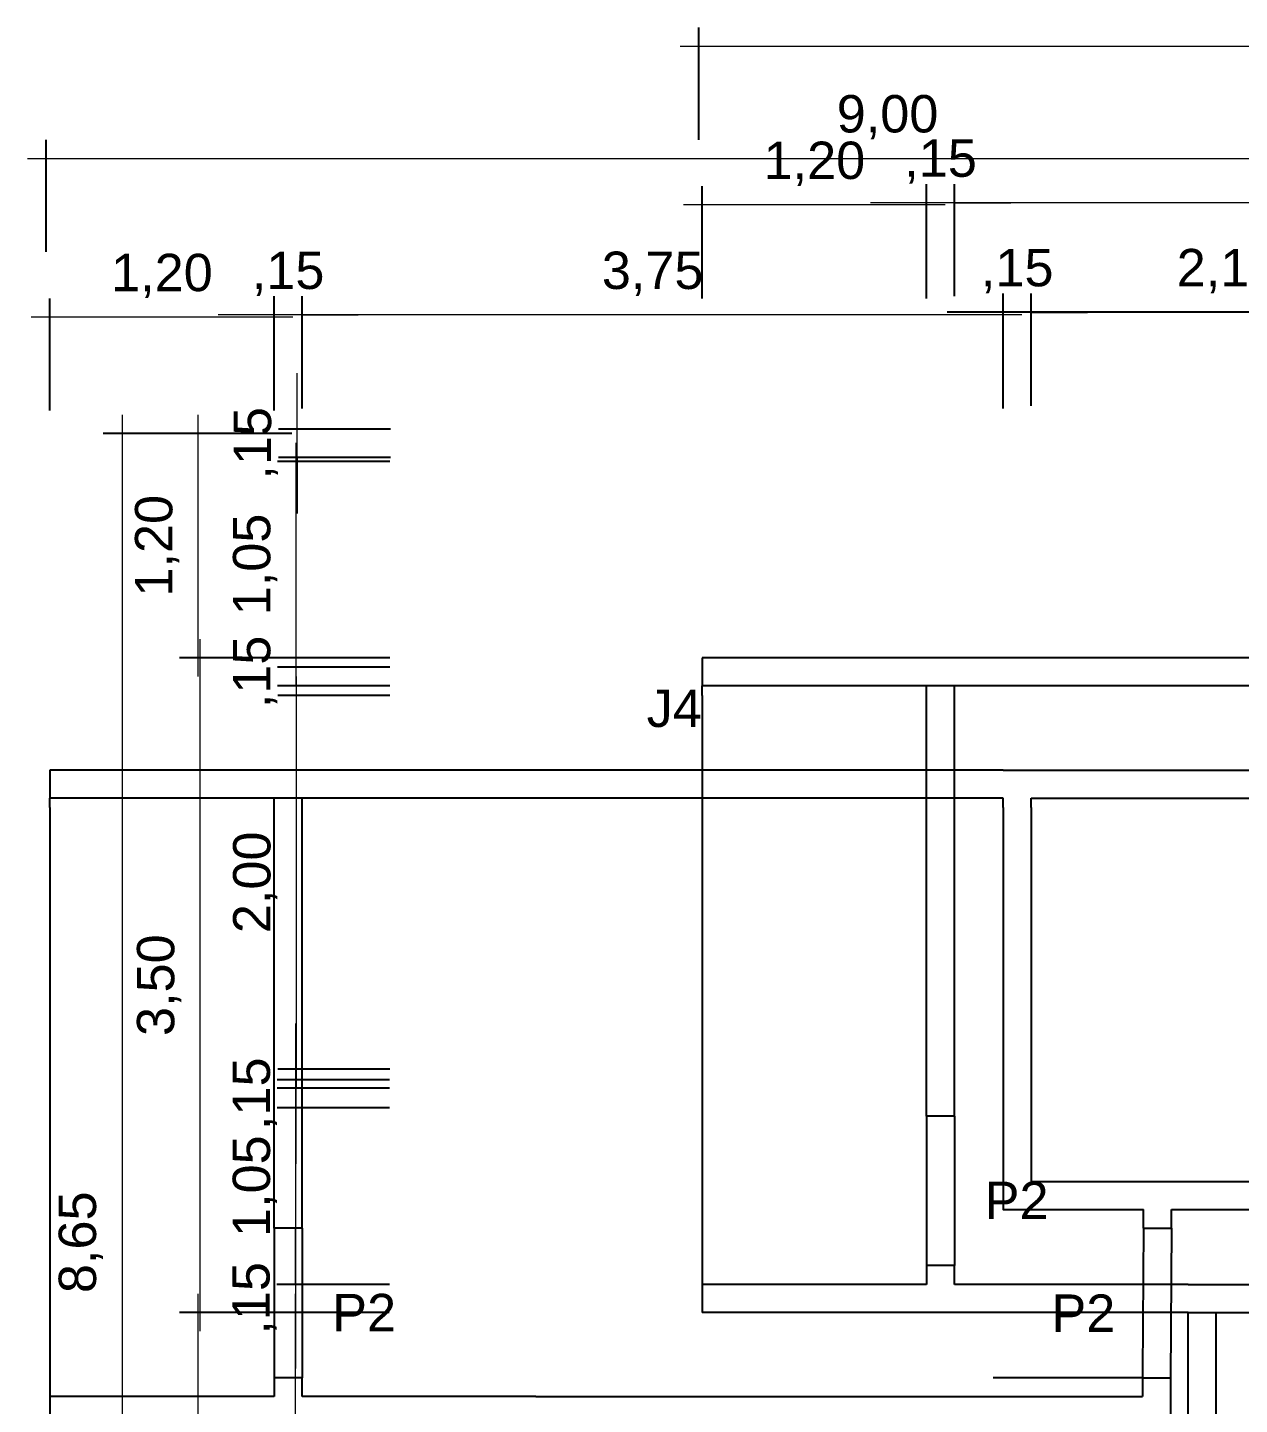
# Model space of a CAD drawing. Header units: metres. Extents: x -81278067020 to 164, y -22607194416 to 57.
# Drawn here: x -81278031.69886 to -81278031.69238, y -22607171.05311 to -22607171.04575 of the extents above; entities that cross this region are included whole.
import ezdxf
from ezdxf.enums import TextEntityAlignment as Align

# ---------------------------------------------------------------- set-up
doc = ezdxf.new("R2010")
doc.units = ezdxf.units.M
doc.header["$LTSCALE"] = 0.25
for name, color, linetype in [('ARQ_ALV CT', 5, 'Continuous'), ('ARQ_PISO', 1, 'Continuous'), ('ARQ_SIMB 01', 1, 'Continuous'), ('SIMB_TXT', 1, 'Continuous')]:
    doc.layers.add(name, color=color, linetype=linetype)
doc.layers.add('ARQ_COTA_AZUL', color=5, linetype='Continuous', lineweight=20, true_color=0x0000ff)
doc.styles.add('cota', font='arial.ttf')
doc.styles.add('SIMB', font='arial.ttf')
doc.dimstyles.new('Info 01 - annot', dxfattribs={"dimtxt": 2, "dimasz": 3, "dimexe": 1, "dimexo": 1, "dimgap": 1, "dimtad": 1, "dimzin": 4, "dimtxsty": 'cota', "dimblk": 'DOTSMALL', "dimcen": 2, "dimdle": 1, "dimclrd": 256, "dimclre": 256, "dimclrt": 1, "dimazin": 2, "dimtfac": 0.09, "dimtix": 1, "dimtmove": 2, "dimatfit": 2, "dimfxl": 5, "dimfxlon": 1, "dimtolj": 1, "dimtzin": 4, "dimlwd": -1, "dimarcsym": 1})

# ---------------------------------------------------------------- blocks, each defined once
blk = doc.blocks.new('COD_ESQ')
at = {"layer": 'SIMB_TXT', "style": 'SIMB'}
blk.add_attdef('CDESQ', text='', height=2, dxfattribs=at).set_placement((0, 0), align=Align.MIDDLE_CENTER)
blk = doc.blocks.new('_DotSmall')
at = {"color": 0, "linetype": 'ByBlock', "const_width": 0.5}
blk.add_lwpolyline([(-0.0625, 0, 1), (0.0625, 0, 1)], format="xyb", close=True, dxfattribs=at)
blk = doc.blocks.new('*D214')
at = {"layer": 'ARQ_COTA_AZUL', "lineweight": -2, "transparency": 16777216}
for p, q in [((-81278067.0525955, -22607194.4225737), (-81278067.0525955, -22607194.4219737)), ((-81278067.0435954, -22607194.4225737), (-81278067.0435954, -22607194.4219737))]:
    blk.add_line(p, q, dxfattribs=at)
at = {"layer": 'ARQ_COTA_AZUL', "transparency": 16777216}
blk.add_line((-81278067.0526955, -22607194.4220737), (-81278067.0434954, -22607194.4220737), dxfattribs=at)
at = {"layer": 'ARQ_COTA_AZUL', "transparency": 16777216, "xscale": 0.3, "yscale": 0.3, "zscale": 0.3, "rotation": 180}
blk.add_blockref('_DotSmall', (-81278067052.5954437, -22607194422.073719), dxfattribs=at)
at = {"layer": 'ARQ_COTA_AZUL', "transparency": 16777216, "xscale": 0.3, "yscale": 0.3, "zscale": 0.3}
blk.add_blockref('_DotSmall', (-81278067043.5954437, -22607194422.073719), dxfattribs=at)
at = {"layer": 'ARQ_COTA_AZUL', "color": 1, "transparency": 16777216, "insert": (-81278067.0480954, -22607194.4218535), "char_height": 0.0002, "attachment_point": 5, "style": 'cota'}
blk.add_mtext('\\A1;9,00', dxfattribs=at)
blk = doc.blocks.new('*D224')
at = {"layer": 'ARQ_ALV CT', "lineweight": -2, "transparency": 16777216}
for p, q in [((-81278067.0473267, -22607194.4233965), (-81278067.0473267, -22607194.4227965)), ((-81278067.0452267, -22607194.4233965), (-81278067.0452267, -22607194.4227965))]:
    blk.add_line(p, q, dxfattribs=at)
at = {"layer": 'ARQ_ALV CT', "transparency": 16777216}
blk.add_line((-81278067.0451267, -22607194.4228965), (-81278067.0474267, -22607194.4228965), dxfattribs=at)
at = {"layer": 'ARQ_ALV CT', "transparency": 16777216, "xscale": 0.3, "yscale": 0.3, "zscale": 0.3, "rotation": 180}
blk.add_blockref('_DotSmall', (-81278067047.3266907, -22607194422.8965302), dxfattribs=at)
at = {"layer": 'ARQ_ALV CT', "transparency": 16777216, "xscale": 0.3, "yscale": 0.3, "zscale": 0.3}
blk.add_blockref('_DotSmall', (-81278067045.2266998, -22607194422.8965302), dxfattribs=at)
at = {"layer": 'ARQ_ALV CT', "color": 1, "transparency": 16777216, "insert": (-81278067.0462767, -22607194.4226763), "char_height": 0.0002, "attachment_point": 5, "style": 'cota'}
blk.add_mtext('\\A1;2,10', dxfattribs=at)
blk = doc.blocks.new('*D225')
at = {"layer": 'ARQ_ALV CT', "lineweight": -2, "transparency": 16777216}
for p, q in [((-81278067.0474767, -22607194.4233965), (-81278067.0474767, -22607194.4227965)), ((-81278067.0473267, -22607194.4233965), (-81278067.0473267, -22607194.4227965))]:
    blk.add_line(p, q, dxfattribs=at)
at = {"layer": 'ARQ_ALV CT', "transparency": 16777216}
for p, q in [((-81278067.0474767, -22607194.4228965), (-81278067.0477767, -22607194.4228965)), ((-81278067.0473267, -22607194.4228965), (-81278067.0474767, -22607194.4228965)), ((-81278067.0473267, -22607194.4228965), (-81278067.0470267, -22607194.4228965))]:
    blk.add_line(p, q, dxfattribs=at)
at = {"layer": 'ARQ_ALV CT', "transparency": 16777216, "xscale": 0.3, "yscale": 0.3, "zscale": 0.3}
blk.add_blockref('_DotSmall', (-81278067047.4766998, -22607194422.8965302), dxfattribs=at)
at = {"layer": 'ARQ_ALV CT', "transparency": 16777216, "xscale": 0.3, "yscale": 0.3, "zscale": 0.3, "rotation": 180}
blk.add_blockref('_DotSmall', (-81278067047.3266907, -22607194422.8965302), dxfattribs=at)
at = {"layer": 'ARQ_ALV CT', "color": 1, "transparency": 16777216, "insert": (-81278067.0474017, -22607194.4226763), "char_height": 0.0002, "attachment_point": 5, "style": 'cota'}
blk.add_mtext('\\A1;,15', dxfattribs=at)
blk = doc.blocks.new('*D226')
at = {"layer": 'ARQ_COTA_AZUL', "lineweight": -2, "transparency": 16777216}
for p, q in [((-81278067.0512267, -22607194.4234108), (-81278067.0512267, -22607194.4228108)), ((-81278067.0474767, -22607194.4234108), (-81278067.0474767, -22607194.4228108))]:
    blk.add_line(p, q, dxfattribs=at)
at = {"layer": 'ARQ_COTA_AZUL', "transparency": 16777216}
blk.add_line((-81278067.0473767, -22607194.4229108), (-81278067.0513267, -22607194.4229108), dxfattribs=at)
at = {"layer": 'ARQ_COTA_AZUL', "transparency": 16777216, "xscale": 0.3, "yscale": 0.3, "zscale": 0.3, "rotation": 180}
blk.add_blockref('_DotSmall', (-81278067051.2266998, -22607194422.9108086), dxfattribs=at)
at = {"layer": 'ARQ_COTA_AZUL', "transparency": 16777216, "xscale": 0.3, "yscale": 0.3, "zscale": 0.3}
blk.add_blockref('_DotSmall', (-81278067047.4766998, -22607194422.9108086), dxfattribs=at)
at = {"layer": 'ARQ_COTA_AZUL', "color": 1, "transparency": 16777216, "insert": (-81278067.0493517, -22607194.4226906), "char_height": 0.0002, "attachment_point": 5, "style": 'cota'}
blk.add_mtext('\\A1;3,75', dxfattribs=at)
blk = doc.blocks.new('*D227')
at = {"layer": 'ARQ_COTA_AZUL', "lineweight": -2, "transparency": 16777216}
for p, q in [((-81278067.0513767, -22607194.4234108), (-81278067.0513767, -22607194.4228108)), ((-81278067.0512267, -22607194.4234108), (-81278067.0512267, -22607194.4228108))]:
    blk.add_line(p, q, dxfattribs=at)
at = {"layer": 'ARQ_COTA_AZUL', "transparency": 16777216}
for p, q in [((-81278067.0513767, -22607194.4229108), (-81278067.0516767, -22607194.4229108)), ((-81278067.0512267, -22607194.4229108), (-81278067.0513767, -22607194.4229108)), ((-81278067.0512267, -22607194.4229108), (-81278067.0509267, -22607194.4229108))]:
    blk.add_line(p, q, dxfattribs=at)
at = {"layer": 'ARQ_COTA_AZUL', "transparency": 16777216, "xscale": 0.3, "yscale": 0.3, "zscale": 0.3}
blk.add_blockref('_DotSmall', (-81278067051.3766937, -22607194422.9108086), dxfattribs=at)
at = {"layer": 'ARQ_COTA_AZUL', "transparency": 16777216, "xscale": 0.3, "yscale": 0.3, "zscale": 0.3, "rotation": 180}
blk.add_blockref('_DotSmall', (-81278067051.2266998, -22607194422.9108086), dxfattribs=at)
at = {"layer": 'ARQ_COTA_AZUL', "color": 1, "transparency": 16777216, "insert": (-81278067.0513017, -22607194.4226906), "char_height": 0.0002, "attachment_point": 5, "style": 'cota'}
blk.add_mtext('\\A1;,15', dxfattribs=at)
blk = doc.blocks.new('*D228')
at = {"layer": 'ARQ_COTA_AZUL', "lineweight": -2, "transparency": 16777216}
for p, q in [((-81278067.0525767, -22607194.4234226), (-81278067.0525767, -22607194.4228226)), ((-81278067.0513767, -22607194.4234226), (-81278067.0513767, -22607194.4228226))]:
    blk.add_line(p, q, dxfattribs=at)
at = {"layer": 'ARQ_COTA_AZUL', "transparency": 16777216}
blk.add_line((-81278067.0512767, -22607194.4229226), (-81278067.0526767, -22607194.4229226), dxfattribs=at)
at = {"layer": 'ARQ_COTA_AZUL', "transparency": 16777216, "xscale": 0.3, "yscale": 0.3, "zscale": 0.3, "rotation": 180}
blk.add_blockref('_DotSmall', (-81278067052.5766907, -22607194422.9226189), dxfattribs=at)
at = {"layer": 'ARQ_COTA_AZUL', "transparency": 16777216, "xscale": 0.3, "yscale": 0.3, "zscale": 0.3}
blk.add_blockref('_DotSmall', (-81278067051.3766937, -22607194422.9226189), dxfattribs=at)
at = {"layer": 'ARQ_COTA_AZUL', "color": 1, "transparency": 16777216, "insert": (-81278067.0519767, -22607194.4227024), "char_height": 0.0002, "attachment_point": 5, "style": 'cota'}
blk.add_mtext('\\A1;1,20', dxfattribs=at)
blk = doc.blocks.new('*D302')
at = {"layer": 'ARQ_COTA_AZUL', "lineweight": -2, "transparency": 16777216}
for p, q in [((-81278067.0491054, -22607194.4219737), (-81278067.0491054, -22607194.4213737)), ((-81278067.0401054, -22607194.4219737), (-81278067.0401054, -22607194.4213737))]:
    blk.add_line(p, q, dxfattribs=at)
at = {"layer": 'ARQ_COTA_AZUL', "transparency": 16777216}
blk.add_line((-81278067.0492054, -22607194.4214737), (-81278067.0400054, -22607194.4214737), dxfattribs=at)
at = {"layer": 'ARQ_COTA_AZUL', "transparency": 16777216, "xscale": 0.3, "yscale": 0.3, "zscale": 0.3, "rotation": 180}
blk.add_blockref('_DotSmall', (-81278067049.1054077, -22607194421.4737206), dxfattribs=at)
at = {"layer": 'ARQ_COTA_AZUL', "transparency": 16777216, "xscale": 0.3, "yscale": 0.3, "zscale": 0.3}
blk.add_blockref('_DotSmall', (-81278067040.1054077, -22607194421.4737206), dxfattribs=at)
at = {"layer": 'ARQ_COTA_AZUL', "color": 1, "transparency": 16777216, "insert": (-81278067.0446054, -22607194.4212535), "char_height": 0.0002, "attachment_point": 5, "style": 'cota'}
blk.add_mtext('\\A1;9,00', dxfattribs=at)
blk = doc.blocks.new('*D282')
at = {"layer": 'ARQ_COTA_AZUL', "lineweight": -2, "transparency": 16777216}
for p, q in [((-81278067.0477367, -22607194.4228108), (-81278067.0477367, -22607194.4222108)), ((-81278067.0439867, -22607194.4228108), (-81278067.0439867, -22607194.4222108))]:
    blk.add_line(p, q, dxfattribs=at)
at = {"layer": 'ARQ_COTA_AZUL', "transparency": 16777216}
blk.add_line((-81278067.0438867, -22607194.4223108), (-81278067.0478367, -22607194.4223108), dxfattribs=at)
at = {"layer": 'ARQ_COTA_AZUL', "transparency": 16777216, "xscale": 0.3, "yscale": 0.3, "zscale": 0.3, "rotation": 180}
blk.add_blockref('_DotSmall', (-81278067047.7366638, -22607194422.3108101), dxfattribs=at)
at = {"layer": 'ARQ_COTA_AZUL', "transparency": 16777216, "xscale": 0.3, "yscale": 0.3, "zscale": 0.3}
blk.add_blockref('_DotSmall', (-81278067043.9866638, -22607194422.3108101), dxfattribs=at)
at = {"layer": 'ARQ_COTA_AZUL', "color": 1, "transparency": 16777216, "insert": (-81278067.0458617, -22607194.4220906), "char_height": 0.0002, "attachment_point": 5, "style": 'cota'}
blk.add_mtext('\\A1;3,75', dxfattribs=at)
blk = doc.blocks.new('*D283')
at = {"layer": 'ARQ_COTA_AZUL', "lineweight": -2, "transparency": 16777216}
for p, q in [((-81278067.0478867, -22607194.4228108), (-81278067.0478867, -22607194.4222108)), ((-81278067.0477367, -22607194.4228108), (-81278067.0477367, -22607194.4222108))]:
    blk.add_line(p, q, dxfattribs=at)
at = {"layer": 'ARQ_COTA_AZUL', "transparency": 16777216}
for p, q in [((-81278067.0478867, -22607194.4223108), (-81278067.0481867, -22607194.4223108)), ((-81278067.0477367, -22607194.4223108), (-81278067.0478867, -22607194.4223108)), ((-81278067.0477367, -22607194.4223108), (-81278067.0474367, -22607194.4223108))]:
    blk.add_line(p, q, dxfattribs=at)
at = {"layer": 'ARQ_COTA_AZUL', "transparency": 16777216, "xscale": 0.3, "yscale": 0.3, "zscale": 0.3}
blk.add_blockref('_DotSmall', (-81278067047.8866577, -22607194422.3108101), dxfattribs=at)
at = {"layer": 'ARQ_COTA_AZUL', "transparency": 16777216, "xscale": 0.3, "yscale": 0.3, "zscale": 0.3, "rotation": 180}
blk.add_blockref('_DotSmall', (-81278067047.7366638, -22607194422.3108101), dxfattribs=at)
at = {"layer": 'ARQ_COTA_AZUL', "color": 1, "transparency": 16777216, "insert": (-81278067.0478117, -22607194.4220906), "char_height": 0.0002, "attachment_point": 5, "style": 'cota'}
blk.add_mtext('\\A1;,15', dxfattribs=at)
blk = doc.blocks.new('*D284')
at = {"layer": 'ARQ_COTA_AZUL', "lineweight": -2, "transparency": 16777216}
for p, q in [((-81278067.0490867, -22607194.4228226), (-81278067.0490867, -22607194.4222226)), ((-81278067.0478867, -22607194.4228226), (-81278067.0478867, -22607194.4222226))]:
    blk.add_line(p, q, dxfattribs=at)
at = {"layer": 'ARQ_COTA_AZUL', "transparency": 16777216}
blk.add_line((-81278067.0477867, -22607194.4223226), (-81278067.0491867, -22607194.4223226), dxfattribs=at)
at = {"layer": 'ARQ_COTA_AZUL', "transparency": 16777216, "xscale": 0.3, "yscale": 0.3, "zscale": 0.3, "rotation": 180}
blk.add_blockref('_DotSmall', (-81278067049.0866547, -22607194422.3226204), dxfattribs=at)
at = {"layer": 'ARQ_COTA_AZUL', "transparency": 16777216, "xscale": 0.3, "yscale": 0.3, "zscale": 0.3}
blk.add_blockref('_DotSmall', (-81278067047.8866577, -22607194422.3226204), dxfattribs=at)
at = {"layer": 'ARQ_COTA_AZUL', "color": 1, "transparency": 16777216, "insert": (-81278067.0484867, -22607194.4221024), "char_height": 0.0002, "attachment_point": 5, "style": 'cota'}
blk.add_mtext('\\A1;1,20', dxfattribs=at)
blk = doc.blocks.new('*D319')
at = {"layer": 'ARQ_COTA_AZUL', "transparency": 16777216}
blk.add_line((-81278067.0521902, -22607194.4234452), (-81278067.0521902, -22607194.4322952), dxfattribs=at)
at = {"layer": 'ARQ_COTA_AZUL', "lineweight": -2, "transparency": 16777216}
for p, q in [((-81278067.0516902, -22607194.4235452), (-81278067.0522902, -22607194.4235452)), ((-81278067.0516902, -22607194.4321952), (-81278067.0522902, -22607194.4321952))]:
    blk.add_line(p, q, dxfattribs=at)
at = {"layer": 'ARQ_COTA_AZUL', "transparency": 16777216, "xscale": 0.3, "yscale": 0.3, "zscale": 0.3}
for p, rotation in [((-81278067052.1901855, -22607194423.5452309), 90), ((-81278067052.1901855, -22607194432.1952286), 270)]:
    blk.add_blockref('_DotSmall', p, dxfattribs=dict(at, rotation=rotation))
at = {"layer": 'ARQ_COTA_AZUL', "color": 1, "transparency": 16777216, "insert": (-81278067.0524103, -22607194.4278702), "char_height": 0.0002, "attachment_point": 5, "rotation": 90, "style": 'cota'}
blk.add_mtext('\\A1;8,65', dxfattribs=at)
blk = doc.blocks.new('*D321')
at = {"layer": 'ARQ_COTA_AZUL', "transparency": 16777216}
blk.add_line((-81278067.0517827, -22607194.4306952), (-81278067.0517827, -22607194.4281452), dxfattribs=at)
at = {"layer": 'ARQ_COTA_AZUL', "lineweight": -2, "transparency": 16777216}
for p, q in [((-81278067.0512827, -22607194.4282452), (-81278067.0518827, -22607194.4282452)), ((-81278067.0512827, -22607194.4305952), (-81278067.0518827, -22607194.4305952))]:
    blk.add_line(p, q, dxfattribs=at)
at = {"layer": 'ARQ_COTA_AZUL', "transparency": 16777216, "xscale": 0.3, "yscale": 0.3, "zscale": 0.3}
for p, rotation in [((-81278067051.7826538, -22607194428.2452316), 90), ((-81278067051.7826538, -22607194430.5952301), 270)]:
    blk.add_blockref('_DotSmall', p, dxfattribs=dict(at, rotation=rotation))
at = {"layer": 'ARQ_COTA_AZUL', "color": 1, "transparency": 16777216, "insert": (-81278067.0520028, -22607194.4294202), "char_height": 0.0002, "attachment_point": 5, "rotation": 90, "style": 'cota'}
blk.add_mtext('\\A1;2,35', dxfattribs=at)
blk = doc.blocks.new('*D322')
at = {"layer": 'ARQ_COTA_AZUL', "transparency": 16777216}
blk.add_line((-81278067.0517821, -22607194.4248452), (-81278067.0517821, -22607194.4234452), dxfattribs=at)
at = {"layer": 'ARQ_COTA_AZUL', "lineweight": -2, "transparency": 16777216}
for p, q in [((-81278067.0512822, -22607194.4235452), (-81278067.0518822, -22607194.4235452)), ((-81278067.0512822, -22607194.4247452), (-81278067.0518822, -22607194.4247452))]:
    blk.add_line(p, q, dxfattribs=at)
at = {"layer": 'ARQ_COTA_AZUL', "transparency": 16777216, "xscale": 0.3, "yscale": 0.3, "zscale": 0.3}
for p, rotation in [((-81278067051.7821503, -22607194423.5452309), 90), ((-81278067051.7821503, -22607194424.7452316), 270)]:
    blk.add_blockref('_DotSmall', p, dxfattribs=dict(at, rotation=rotation))
at = {"layer": 'ARQ_COTA_AZUL', "color": 1, "transparency": 16777216, "insert": (-81278067.0520023, -22607194.4241452), "char_height": 0.0002, "attachment_point": 5, "rotation": 90, "style": 'cota'}
blk.add_mtext('\\A1;1,20', dxfattribs=at)
blk = doc.blocks.new('*D326')
at = {"layer": 'ARQ_COTA_AZUL', "transparency": 16777216}
blk.add_line((-81278067.0512617, -22607194.4305452), (-81278067.0512617, -22607194.4281452), dxfattribs=at)
at = {"layer": 'ARQ_COTA_AZUL', "lineweight": -2, "transparency": 16777216}
for p, q in [((-81278067.0507617, -22607194.4282452), (-81278067.0513617, -22607194.4282452)), ((-81278067.0507617, -22607194.4304452), (-81278067.0513617, -22607194.4304452))]:
    blk.add_line(p, q, dxfattribs=at)
at = {"layer": 'ARQ_COTA_AZUL', "transparency": 16777216, "xscale": 0.3, "yscale": 0.3, "zscale": 0.3}
for p, rotation in [((-81278067051.2616882, -22607194428.2452316), 90), ((-81278067051.2616882, -22607194430.4452286), 270)]:
    blk.add_blockref('_DotSmall', p, dxfattribs=dict(at, rotation=rotation))
at = {"layer": 'ARQ_COTA_AZUL', "color": 1, "transparency": 16777216, "insert": (-81278067.0514819, -22607194.4293452), "char_height": 0.0002, "attachment_point": 5, "rotation": 90, "style": 'cota'}
blk.add_mtext('\\A1;2,20', dxfattribs=at)
blk = doc.blocks.new('*D327')
at = {"layer": 'ARQ_COTA_AZUL', "transparency": 16777216}
for p, q in [((-81278067.0512617, -22607194.4280952), (-81278067.0512617, -22607194.4277952)), ((-81278067.0512617, -22607194.4280952), (-81278067.0512617, -22607194.4282452)), ((-81278067.0512617, -22607194.4282452), (-81278067.0512617, -22607194.4285452))]:
    blk.add_line(p, q, dxfattribs=at)
at = {"layer": 'ARQ_COTA_AZUL', "lineweight": -2, "transparency": 16777216}
for p, q in [((-81278067.0507617, -22607194.4280952), (-81278067.0513617, -22607194.4280952)), ((-81278067.0507617, -22607194.4282452), (-81278067.0513617, -22607194.4282452))]:
    blk.add_line(p, q, dxfattribs=at)
at = {"layer": 'ARQ_COTA_AZUL', "transparency": 16777216, "xscale": 0.3, "yscale": 0.3, "zscale": 0.3}
for p, rotation in [((-81278067051.2616882, -22607194428.0952301), 270), ((-81278067051.2616882, -22607194428.2452316), 90)]:
    blk.add_blockref('_DotSmall', p, dxfattribs=dict(at, rotation=rotation))
at = {"layer": 'ARQ_COTA_AZUL', "color": 1, "transparency": 16777216, "insert": (-81278067.0514819, -22607194.4281702), "char_height": 0.0002, "attachment_point": 5, "rotation": 90, "style": 'cota'}
blk.add_mtext('\\A1;,15', dxfattribs=at)
blk = doc.blocks.new('*D328')
at = {"layer": 'ARQ_COTA_AZUL', "transparency": 16777216}
blk.add_line((-81278067.0512596, -22607194.4281952), (-81278067.0512596, -22607194.4269452), dxfattribs=at)
at = {"layer": 'ARQ_COTA_AZUL', "lineweight": -2, "transparency": 16777216}
for p, q in [((-81278067.0507596, -22607194.4270452), (-81278067.0513596, -22607194.4270452)), ((-81278067.0507596, -22607194.4280952), (-81278067.0513596, -22607194.4280952))]:
    blk.add_line(p, q, dxfattribs=at)
at = {"layer": 'ARQ_COTA_AZUL', "transparency": 16777216, "xscale": 0.3, "yscale": 0.3, "zscale": 0.3}
for p, rotation in [((-81278067051.2595673, -22607194427.0452309), 90), ((-81278067051.2595673, -22607194428.0952301), 270)]:
    blk.add_blockref('_DotSmall', p, dxfattribs=dict(at, rotation=rotation))
at = {"layer": 'ARQ_COTA_AZUL', "color": 1, "transparency": 16777216, "insert": (-81278067.0514797, -22607194.4275702), "char_height": 0.0002, "attachment_point": 5, "rotation": 90, "style": 'cota'}
blk.add_mtext('\\A1;1,05', dxfattribs=at)
blk = doc.blocks.new('*D329')
at = {"layer": 'ARQ_COTA_AZUL', "transparency": 16777216}
for p, q in [((-81278067.0512599, -22607194.4270009), (-81278067.0512599, -22607194.4267009)), ((-81278067.0512599, -22607194.4270009), (-81278067.0512599, -22607194.4271509)), ((-81278067.0512599, -22607194.4271509), (-81278067.0512599, -22607194.4274509))]:
    blk.add_line(p, q, dxfattribs=at)
at = {"layer": 'ARQ_COTA_AZUL', "lineweight": -2, "transparency": 16777216}
for p, q in [((-81278067.0507599, -22607194.4270009), (-81278067.0513599, -22607194.4270009)), ((-81278067.0507599, -22607194.4271509), (-81278067.0513599, -22607194.4271509))]:
    blk.add_line(p, q, dxfattribs=at)
at = {"layer": 'ARQ_COTA_AZUL', "transparency": 16777216, "xscale": 0.3, "yscale": 0.3, "zscale": 0.3}
for p, rotation in [((-81278067051.2599335, -22607194427.0009384), 270), ((-81278067051.2599335, -22607194427.1509399), 90)]:
    blk.add_blockref('_DotSmall', p, dxfattribs=dict(at, rotation=rotation))
at = {"layer": 'ARQ_COTA_AZUL', "color": 1, "transparency": 16777216, "insert": (-81278067.0514801, -22607194.4270759), "char_height": 0.0002, "attachment_point": 5, "rotation": 90, "style": 'cota'}
blk.add_mtext('\\A1;,15', dxfattribs=at)
blk = doc.blocks.new('*D330')
at = {"layer": 'ARQ_COTA_AZUL', "transparency": 16777216}
blk.add_line((-81278067.0512581, -22607194.4248952), (-81278067.0512581, -22607194.4235952), dxfattribs=at)
at = {"layer": 'ARQ_COTA_AZUL', "lineweight": -2, "transparency": 16777216}
for p, q in [((-81278067.0507581, -22607194.4236952), (-81278067.0513581, -22607194.4236952)), ((-81278067.0507581, -22607194.4247952), (-81278067.0513581, -22607194.4247952))]:
    blk.add_line(p, q, dxfattribs=at)
at = {"layer": 'ARQ_COTA_AZUL', "transparency": 16777216, "xscale": 0.3, "yscale": 0.3, "zscale": 0.3}
for p, rotation in [((-81278067051.2580566, -22607194423.6952286), 90), ((-81278067051.2580566, -22607194424.7952309), 270)]:
    blk.add_blockref('_DotSmall', p, dxfattribs=dict(at, rotation=rotation))
at = {"layer": 'ARQ_COTA_AZUL', "color": 1, "transparency": 16777216, "insert": (-81278067.0514782, -22607194.4242452), "char_height": 0.0002, "attachment_point": 5, "rotation": 90, "style": 'cota'}
blk.add_mtext('\\A1;1,05', dxfattribs=at)
blk = doc.blocks.new('*D331')
at = {"layer": 'ARQ_COTA_AZUL', "transparency": 16777216}
for p, q in [((-81278067.0512537, -22607194.4235225), (-81278067.0512537, -22607194.4232225)), ((-81278067.0512537, -22607194.4236725), (-81278067.0512537, -22607194.4235225)), ((-81278067.0512537, -22607194.4236725), (-81278067.0512537, -22607194.4239725))]:
    blk.add_line(p, q, dxfattribs=at)
at = {"layer": 'ARQ_COTA_AZUL', "lineweight": -2, "transparency": 16777216}
for p, q in [((-81278067.0507537, -22607194.4235225), (-81278067.0513537, -22607194.4235225)), ((-81278067.0507537, -22607194.4236725), (-81278067.0513537, -22607194.4236725))]:
    blk.add_line(p, q, dxfattribs=at)
at = {"layer": 'ARQ_COTA_AZUL', "transparency": 16777216, "xscale": 0.3, "yscale": 0.3, "zscale": 0.3}
for p, rotation in [((-81278067051.2537079, -22607194423.5225296), 270), ((-81278067051.2537079, -22607194423.6725311), 90)]:
    blk.add_blockref('_DotSmall', p, dxfattribs=dict(at, rotation=rotation))
at = {"layer": 'ARQ_COTA_AZUL', "color": 1, "transparency": 16777216, "insert": (-81278067.0514739, -22607194.4235975), "char_height": 0.0002, "attachment_point": 5, "rotation": 90, "style": 'cota'}
blk.add_mtext('\\A1;,15', dxfattribs=at)
blk = doc.blocks.new('*D299')
at = {"layer": 'ARQ_COTA_AZUL', "transparency": 16777216}
blk.add_line((-81278067.0517716, -22607194.4283452), (-81278067.0517716, -22607194.4246452), dxfattribs=at)
at = {"layer": 'ARQ_COTA_AZUL', "lineweight": -2, "transparency": 16777216}
for p, q in [((-81278067.0512716, -22607194.4247452), (-81278067.0518716, -22607194.4247452)), ((-81278067.0512716, -22607194.4282452), (-81278067.0518716, -22607194.4282452))]:
    blk.add_line(p, q, dxfattribs=at)
at = {"layer": 'ARQ_COTA_AZUL', "transparency": 16777216, "xscale": 0.3, "yscale": 0.3, "zscale": 0.3}
for p, rotation in [((-81278067051.7716064, -22607194424.7452316), 90), ((-81278067051.7716064, -22607194428.2452316), 270)]:
    blk.add_blockref('_DotSmall', p, dxfattribs=dict(at, rotation=rotation))
at = {"layer": 'ARQ_COTA_AZUL', "color": 1, "transparency": 16777216, "insert": (-81278067.0519918, -22607194.4264952), "char_height": 0.0002, "attachment_point": 5, "rotation": 90, "style": 'cota'}
blk.add_mtext('\\A1;3,50', dxfattribs=at)
blk = doc.blocks.new('*D300')
at = {"layer": 'ARQ_COTA_AZUL', "transparency": 16777216}
for p, q in [((-81278067.0512581, -22607194.4247452), (-81278067.0512581, -22607194.4244452)), ((-81278067.0512581, -22607194.4248952), (-81278067.0512581, -22607194.4247452)), ((-81278067.0512581, -22607194.4248952), (-81278067.0512581, -22607194.4251952))]:
    blk.add_line(p, q, dxfattribs=at)
at = {"layer": 'ARQ_COTA_AZUL', "lineweight": -2, "transparency": 16777216}
for p, q in [((-81278067.0507581, -22607194.4247452), (-81278067.0513581, -22607194.4247452)), ((-81278067.0507581, -22607194.4248952), (-81278067.0513581, -22607194.4248952))]:
    blk.add_line(p, q, dxfattribs=at)
at = {"layer": 'ARQ_COTA_AZUL', "transparency": 16777216, "xscale": 0.3, "yscale": 0.3, "zscale": 0.3}
for p, rotation in [((-81278067051.2580566, -22607194424.7452316), 270), ((-81278067051.2580566, -22607194424.8952293), 90)]:
    blk.add_blockref('_DotSmall', p, dxfattribs=dict(at, rotation=rotation))
at = {"layer": 'ARQ_COTA_AZUL', "color": 1, "transparency": 16777216, "insert": (-81278067.0514782, -22607194.4248202), "char_height": 0.0002, "attachment_point": 5, "rotation": 90, "style": 'cota'}
blk.add_mtext('\\A1;,15', dxfattribs=at)
blk = doc.blocks.new('*D301')
at = {"layer": 'ARQ_COTA_AZUL', "transparency": 16777216}
blk.add_line((-81278067.0512572, -22607194.4270452), (-81278067.0512572, -22607194.4248452), dxfattribs=at)
at = {"layer": 'ARQ_COTA_AZUL', "lineweight": -2, "transparency": 16777216}
for p, q in [((-81278067.0507572, -22607194.4249452), (-81278067.0513572, -22607194.4249452)), ((-81278067.0507572, -22607194.4269452), (-81278067.0513572, -22607194.4269452))]:
    blk.add_line(p, q, dxfattribs=at)
at = {"layer": 'ARQ_COTA_AZUL', "transparency": 16777216, "xscale": 0.3, "yscale": 0.3, "zscale": 0.3}
for p, rotation in [((-81278067051.2572327, -22607194424.9452286), 90), ((-81278067051.2572327, -22607194426.9452286), 270)]:
    blk.add_blockref('_DotSmall', p, dxfattribs=dict(at, rotation=rotation))
at = {"layer": 'ARQ_COTA_AZUL', "color": 1, "transparency": 16777216, "insert": (-81278067.0514774, -22607194.4259452), "char_height": 0.0002, "attachment_point": 5, "rotation": 90, "style": 'cota'}
blk.add_mtext('\\A1;2,00', dxfattribs=at)
blk = doc.blocks.new('blocos_diversos')
blk.add_line((-81278067.0467311, -22607194.4285952), (-81278067.0475311, -22607194.4285952))
at = {"layer": 'ARQ_ALV CT'}
for p, q in [((-81278067.0439867, -22607194.4247452), (-81278067.0490867, -22607194.4247452)), ((-81278067.0490867, -22607194.4247452), (-81278067.0490867, -22607194.4248952)), ((-81278067.0439867, -22607194.4248952), (-81278067.0490867, -22607194.4248952)), ((-81278067.0478867, -22607194.4249452), (-81278067.0478867, -22607194.4248952)), ((-81278067.0478867, -22607194.4271952), (-81278067.0478867, -22607194.4249452)), ((-81278067.0477367, -22607194.4249452), (-81278067.0477367, -22607194.4248952)), ((-81278067.0477367, -22607194.4271952), (-81278067.0477367, -22607194.4249452)), ((-81278067.0474767, -22607194.4253452), (-81278067.0525767, -22607194.4253452)), ((-81278067.0525767, -22607194.4253452), (-81278067.0525767, -22607194.4254952)), ((-81278067.0474767, -22607194.4253452), (-81278067.0473267, -22607194.4253452)), ((-81278067.0473267, -22607194.4253452), (-81278067.0435767, -22607194.4253452)), ((-81278067.0474767, -22607194.4254952), (-81278067.0525767, -22607194.4254952)), ((-81278067.0513767, -22607194.4255452), (-81278067.0513767, -22607194.4254952)), ((-81278067.0512267, -22607194.4255452), (-81278067.0512267, -22607194.4254952)), ((-81278067.0474767, -22607194.4255452), (-81278067.0474767, -22607194.4254952)), ((-81278067.0473267, -22607194.4255452), (-81278067.0473267, -22607194.4254952)), ((-81278067.0473267, -22607194.4254952), (-81278067.0435767, -22607194.4254952)), ((-81278067.0513767, -22607194.4277952), (-81278067.0513767, -22607194.4255452)), ((-81278067.0512267, -22607194.4277952), (-81278067.0512267, -22607194.4255452)), ((-81278067.0473267, -22607194.4255452), (-81278067.0473267, -22607194.4275452)), ((-81278067.0477367, -22607194.4271952), (-81278067.0478867, -22607194.4271952)), ((-81278067.0473267, -22607194.4275452), (-81278067.0452267, -22607194.4275452)), ((-81278067.0512267, -22607194.4277952), (-81278067.0513767, -22607194.4277952)), ((-81278067.0467267, -22607194.4277952), (-81278067.0465767, -22607194.4277952)), ((-81278067.0477367, -22607194.4279952), (-81278067.0478867, -22607194.4279952)), ((-81278067.0478867, -22607194.4279952), (-81278067.0478867, -22607194.4280952)), ((-81278067.0477367, -22607194.4280952), (-81278067.0477367, -22607194.4279952)), ((-81278067.0478867, -22607194.4280952), (-81278067.0490867, -22607194.4280952)), ((-81278067.0490867, -22607194.4280952), (-81278067.0490867, -22607194.4282452)), ((-81278067.0464867, -22607194.4280952), (-81278067.0477367, -22607194.4280952)), ((-81278067.0464867, -22607194.4280952), (-81278067.043241, -22607194.4280952)), ((-81278067.0464867, -22607194.4282452), (-81278067.0490867, -22607194.4282452)), ((-81278067.0464867, -22607194.4305952), (-81278067.0464867, -22607194.4282452)), ((-81278067.0464867, -22607194.4282452), (-81278067.0463367, -22607194.4282452)), ((-81278067.0463367, -22607194.4304452), (-81278067.0463367, -22607194.4282452)), ((-81278067.0463367, -22607194.4282452), (-81278067.043241, -22607194.4282452)), ((-81278067.0512267, -22607194.4285952), (-81278067.0513767, -22607194.4285952)), ((-81278067.0513767, -22607194.4285952), (-81278067.0513767, -22607194.4286952)), ((-81278067.0512267, -22607194.4286952), (-81278067.0512267, -22607194.4285952)), ((-81278067.0467311, -22607194.4285952), (-81278067.0465811, -22607194.4285952)), ((-81278067.0467311, -22607194.4285952), (-81278067.0467311, -22607194.4286952)), ((-81278067.0465811, -22607194.4285952), (-81278067.0465811, -22607194.4288452)), ((-81278067.0513767, -22607194.4286952), (-81278067.0525767, -22607194.4286952)), ((-81278067.0525767, -22607194.4286952), (-81278067.0525767, -22607194.4288452)), ((-81278067.0499767, -22607194.4286952), (-81278067.0512267, -22607194.4286952)), ((-81278067.0499767, -22607194.4286952), (-81278067.0467311, -22607194.4286952))]:
    blk.add_line(p, q, dxfattribs=at)
for points in [[(-81278067.0474767, -22607194.4255452), (-81278067.0474767, -22607194.4276952), (-81278067.0467267, -22607194.4276952)], [(-81278067.0467267, -22607194.4277952), (-81278067.0467267, -22607194.4276952)], [(-81278067.0465767, -22607194.4276952), (-81278067.0452265, -22607194.4276952)], [(-81278067.0465767, -22607194.4277952), (-81278067.0465767, -22607194.4276952)]]:
    blk.add_lwpolyline(points, dxfattribs=at)
at = {"layer": 'ARQ_PISO'}
for p, q in [((-81278067.0490867, -22607194.4249452), (-81278067.0490867, -22607194.4248952)), ((-81278067.0490867, -22607194.4249452), (-81278067.0490867, -22607194.4280952)), ((-81278067.0525767, -22607194.4255452), (-81278067.0525767, -22607194.4254952)), ((-81278067.0525767, -22607194.4255452), (-81278067.0525767, -22607194.4286952)), ((-81278067.0478867, -22607194.4271952), (-81278067.0478867, -22607194.4279952)), ((-81278067.0477367, -22607194.4271952), (-81278067.0477367, -22607194.4279652)), ((-81278067.0513767, -22607194.4277952), (-81278067.0513767, -22607194.4285952)), ((-81278067.0512267, -22607194.4277952), (-81278067.0512267, -22607194.4285652)), ((-81278067.0467267, -22607194.4277952), (-81278067.0467311, -22607194.4285652)), ((-81278067.0465767, -22607194.4277952), (-81278067.0465811, -22607194.4285952)), ((-81278067.0477367, -22607194.4279652), (-81278067.0477367, -22607194.4279952)), ((-81278067.0512267, -22607194.4285652), (-81278067.0512267, -22607194.4285952)), ((-81278067.0467311, -22607194.4285652), (-81278067.0467311, -22607194.4285952))]:
    blk.add_line(p, q, dxfattribs=at)
at = {"layer": 'ARQ_ALV CT'}
ref = blk.add_blockref('COD_ESQ', (-81278067049.2362671, -22607194425.0143814), dxfattribs=dict(at, xscale=0.1, yscale=0.1, zscale=0.1))
ref.add_attrib('CDESQ', 'J4', dxfattribs={"layer": 'SIMB_TXT', "height": 0.0002, "style": 'SIMB'}).set_placement((-81278067.0492363, -22607194.4250144), align=Align.MIDDLE_CENTER)
ref = blk.add_blockref('COD_ESQ', (-81278067047.4049988, -22607194427.646019), dxfattribs=dict(at, xscale=0.1, yscale=0.1, zscale=0.1))
ref.add_attrib('CDESQ', 'P2', dxfattribs={"layer": 'SIMB_TXT', "height": 0.0002, "style": 'SIMB'}).set_placement((-81278067.047405, -22607194.427646), align=Align.MIDDLE_CENTER)
ref = blk.add_blockref('COD_ESQ', (-81278067050.8950348, -22607194428.2460213), dxfattribs=dict(at, xscale=0.1, yscale=0.1, zscale=0.1))
ref.add_attrib('CDESQ', 'P2', dxfattribs={"layer": 'SIMB_TXT', "height": 0.0002, "style": 'SIMB'}).set_placement((-81278067.050895, -22607194.428246), align=Align.MIDDLE_CENTER)
ref = blk.add_blockref('COD_ESQ', (-81278067047.0480957, -22607194428.2492294), dxfattribs=dict(at, xscale=0.1, yscale=0.1, zscale=0.1))
ref.add_attrib('CDESQ', 'P2', dxfattribs={"layer": 'SIMB_TXT', "height": 0.0002, "style": 'SIMB'}).set_placement((-81278067.0470481, -22607194.4282492), align=Align.MIDDLE_CENTER)
for base, p1, p2, picture, middle in [((-81278067.0474767, -22607194.4228965), (-81278067.0473267, -22607194.4255452), (-81278067.0474767, -22607194.4276952), '*D225', (-81278067.0474017, -22607194.4226763)), ((-81278067.0473267, -22607194.4228965), (-81278067.0452267, -22607194.4255452), (-81278067.0473267, -22607194.4255452), '*D224', (-81278067.0462767, -22607194.4226763))]:
    dim = blk.add_linear_dim(base=base, p1=p1, p2=p2, dimstyle='Info 01 - annot', dxfattribs=at)
    dim.commit()
    dim.dimension.update_dxf_attribs({"geometry": picture, "text_midpoint": middle})
at = {"layer": 'ARQ_COTA_AZUL'}
for base, p1, p2, picture, middle in [((-81278067.0401054, -22607194.4214737), (-81278067.0491054, -22607194.4249952), (-81278067.0401054, -22607194.4249952), '*D302', (-81278067.0446054, -22607194.4212535)), ((-81278067.0435954, -22607194.4220737), (-81278067.0525955, -22607194.4255952), (-81278067.0435954, -22607194.4255952), '*D214', (-81278067.0480954, -22607194.4218535)), ((-81278067.0490867, -22607194.4223226), (-81278067.0478867, -22607194.4249452), (-81278067.0490867, -22607194.4249452), '*D284', (-81278067.0484867, -22607194.4221024)), ((-81278067.0478867, -22607194.4223108), (-81278067.0477367, -22607194.4249452), (-81278067.0478867, -22607194.4249452), '*D283', (-81278067.0478117, -22607194.4220906)), ((-81278067.0477367, -22607194.4223108), (-81278067.0439867, -22607194.4270952), (-81278067.0477367, -22607194.4249452), '*D282', (-81278067.0458617, -22607194.4220906)), ((-81278067.0525767, -22607194.4229226), (-81278067.0513767, -22607194.4255452), (-81278067.0525767, -22607194.4255452), '*D228', (-81278067.0519767, -22607194.4227024)), ((-81278067.0513767, -22607194.4229108), (-81278067.0512267, -22607194.4255452), (-81278067.0513767, -22607194.4255452), '*D227', (-81278067.0513017, -22607194.4226906)), ((-81278067.0512267, -22607194.4229108), (-81278067.0474767, -22607194.4276952), (-81278067.0512267, -22607194.4255452), '*D226', (-81278067.0493517, -22607194.4226906))]:
    dim = blk.add_linear_dim(base=base, p1=p1, p2=p2, dimstyle='Info 01 - annot', dxfattribs=at)
    dim.commit()
    dim.dimension.update_dxf_attribs({"geometry": picture, "text_midpoint": middle})
for base, p1, p2, picture, middle in [((-81278067.0512537, -22607194.4235225), (-81278067.0400594, -22607194.4236725), (-81278067.0400594, -22607194.4235225), '*D331', (-81278067.0514739, -22607194.4235975)), ((-81278067.0521902, -22607194.4321952), (-81278067.0490867, -22607194.4235452), (-81278067.0490867, -22607194.4321952), '*D319', (-81278067.0524103, -22607194.4278702)), ((-81278067.0512581, -22607194.4247452), (-81278067.0490867, -22607194.4248952), (-81278067.0490867, -22607194.4247452), '*D300', (-81278067.0514782, -22607194.4248202)), ((-81278067.0517716, -22607194.4247452), (-81278067.0490867, -22607194.4282452), (-81278067.0490867, -22607194.4247452), '*D299', (-81278067.0519918, -22607194.4264952)), ((-81278067.0512572, -22607194.4249452), (-81278067.0438367, -22607194.4269452), (-81278067.0438367, -22607194.4249452), '*D301', (-81278067.0514774, -22607194.4259452)), ((-81278067.0512599, -22607194.4271509), (-81278067.043826, -22607194.4270009), (-81278067.043826, -22607194.4271509), '*D329', (-81278067.0514801, -22607194.4270759)), ((-81278067.0512596, -22607194.4270452), (-81278067.049488, -22607194.4280952), (-81278067.049488, -22607194.4270452), '*D328', (-81278067.0514797, -22607194.4275702)), ((-81278067.0512617, -22607194.4282452), (-81278067.0490867, -22607194.4280952), (-81278067.0490867, -22607194.4282452), '*D327', (-81278067.0514819, -22607194.4281702)), ((-81278067.0517827, -22607194.4282452), (-81278067.0464867, -22607194.4305952), (-81278067.0464867, -22607194.4282452), '*D321', (-81278067.0520028, -22607194.4294202)), ((-81278067.0512617, -22607194.4282452), (-81278067.0463367, -22607194.4304452), (-81278067.0463367, -22607194.4282452), '*D326', (-81278067.0514819, -22607194.4293452))]:
    dim = blk.add_linear_dim(base=base, p1=p1, p2=p2, angle=90, dimstyle='Info 01 - annot', dxfattribs=at)
    dim.commit()
    dim.dimension.update_dxf_attribs({"geometry": picture, "text_midpoint": middle})
for base, p1, p2, text, picture, middle in [((-81278067.0517821, -22607194.4235452), (-81278067.0417367, -22607194.4247452), (-81278067.0417367, -22607194.4235452), '1,20', '*D322', (-81278067.0520023, -22607194.4241452)), ((-81278067.0512581, -22607194.4236952), (-81278067.0400638, -22607194.4247952), (-81278067.0400638, -22607194.4236952), '1,05', '*D330', (-81278067.0514782, -22607194.4242452))]:
    dim = blk.add_linear_dim(base=base, p1=p1, p2=p2, angle=90, text=text, dimstyle='Info 01 - annot', dxfattribs=at)
    dim.commit()
    dim.dimension.update_dxf_attribs({"geometry": picture, "text_midpoint": middle})

msp = doc.modelspace()

# ---------------------------------------------------------------- block references
at = {"layer": 'ARQ_PISO'}
msp.add_blockref('blocos_diversos', (35.3538329, 23.3756253), dxfattribs=at)

doc.saveas('drawing.dxf')
